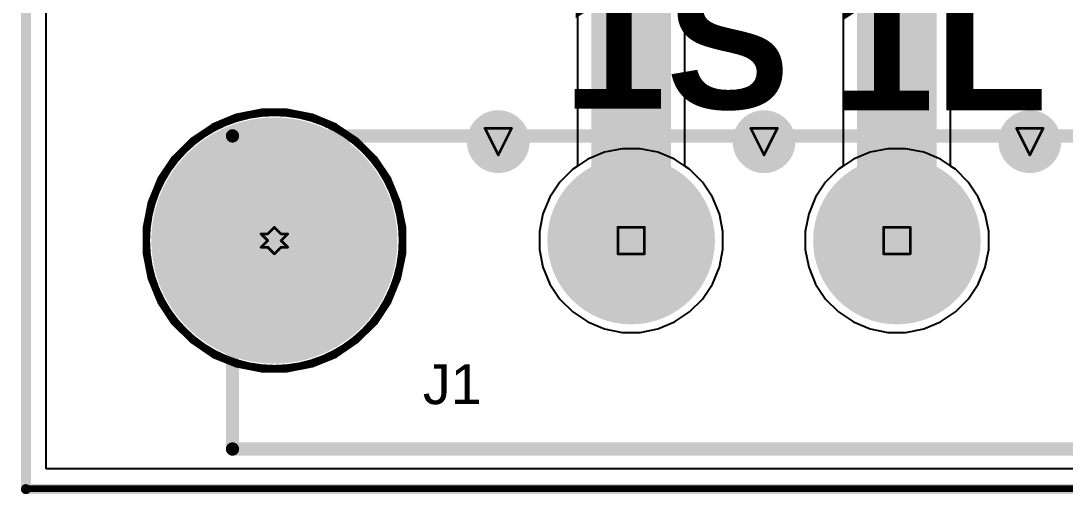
# Model space of a CAD drawing. Header units: inches. Extents: x -0.03 to 9.71, y 0.01 to 4.44.
# Drawn here: x 0.006 to 0.792, y 0.006 to 0.362 of the extents above; entities that cross this region are included whole.
import ezdxf

# ---------------------------------------------------------------- set-up
doc = ezdxf.new("R2010")
doc.units = ezdxf.units.IN
doc.header["$MEASUREMENT"] = 0
for name, color, linetype in [('Board Outline', 216, 'Continuous'), ('Bottom Layer', 5, 'Continuous'), ('Bottom Solder', 6, 'Continuous'), ('Drill Drawing', 1, 'Continuous'), ('Layer 1', 16, 'Continuous'), ('Layer 2', 76, 'Continuous'), ('Multi-Layer', 9, 'Continuous'), ('Pad Holes', 156, 'Continuous'), ('Top Layer', 1, 'Continuous'), ('Top Overlay', 2, 'Continuous'), ('Top Solder', 216, 'Continuous'), ('Via Holes', 16, 'Continuous')]:
    doc.layers.add(name, color=color, linetype=linetype)
doc.styles.add('Arial', font='', dxfattribs={"height": 0.2})
doc.styles.add('Arial_Bold', font='', dxfattribs={"height": 0.2})
doc.styles.get('Arial').set_extended_font_data('Arial')
doc.styles.get('Arial_Bold').set_extended_font_data('Arial', bold=True)

# ---------------------------------------------------------------- blocks, each defined once
blk = doc.blocks.new('DB2ERM_5_08_18P_GN_104')
at = {"layer": 'Bottom Layer'}
h = blk.add_hatch(color=5, dxfattribs=at)
edge = h.paths.add_edge_path()
edge.add_arc((-1.7, 0), 0.059055, 0, 360)
h = blk.add_hatch(color=5, dxfattribs=at)
edge = h.paths.add_edge_path()
edge.add_arc((-1.5, 0), 0.059055, 0, 360)
at = {"layer": 'Bottom Solder'}
h = blk.add_hatch(color=6, dxfattribs=at)
edge = h.paths.add_edge_path()
edge.add_arc((-1.7, 0), 0.063055, 0, 360)
h = blk.add_hatch(color=6, dxfattribs=at)
edge = h.paths.add_edge_path()
edge.add_arc((-1.5, 0), 0.063055, 0, 360)
at = {"layer": 'Layer 1'}
h = blk.add_hatch(color=16, dxfattribs=at)
edge = h.paths.add_edge_path()
edge.add_arc((-1.7, 0), 0.059055, 0, 360)
h = blk.add_hatch(color=16, dxfattribs=at)
edge = h.paths.add_edge_path()
edge.add_arc((-1.5, 0), 0.059055, 0, 360)
at = {"layer": 'Layer 2'}
h = blk.add_hatch(color=76, dxfattribs=at)
edge = h.paths.add_edge_path()
edge.add_arc((-1.7, 0), 0.059055, 0, 360)
h = blk.add_hatch(color=76, dxfattribs=at)
edge = h.paths.add_edge_path()
edge.add_arc((-1.5, 0), 0.059055, 0, 360)
at = {"layer": 'Multi-Layer'}
h = blk.add_hatch(color=9, dxfattribs=at)
edge = h.paths.add_edge_path()
edge.add_arc((-1.7, 0), 0.059055, 0, 360)
h = blk.add_hatch(color=9, dxfattribs=at)
edge = h.paths.add_edge_path()
edge.add_arc((-1.5, 0), 0.059055, 0, 360)
at = {"layer": 'Pad Holes'}
h = blk.add_hatch(color=7, dxfattribs=at)
edge = h.paths.add_edge_path()
edge.add_arc((-1.7, 0), 0.037402, 0, 360)
h = blk.add_hatch(color=7, dxfattribs=at)
edge = h.paths.add_edge_path()
edge.add_arc((-1.5, 0), 0.037402, 0, 360)
at = {"layer": 'Top Layer'}
h = blk.add_hatch(color=1, dxfattribs=at)
edge = h.paths.add_edge_path()
edge.add_arc((-1.7, 0), 0.059055, 0, 360)
h = blk.add_hatch(color=1, dxfattribs=at)
edge = h.paths.add_edge_path()
edge.add_arc((-1.5, 0), 0.059055, 0, 360)
at = {"layer": 'Top Solder'}
h = blk.add_hatch(color=216, dxfattribs=at)
edge = h.paths.add_edge_path()
edge.add_arc((-1.7, 0), 0.063055, 0, 360)
h = blk.add_hatch(color=216, dxfattribs=at)
edge = h.paths.add_edge_path()
edge.add_arc((-1.5, 0), 0.063055, 0, 360)
at = {"layer": 'Top Overlay'}
for points in [[(-2, 0.07874, 0.01, 0.01, 0), (2, 0.07874, 0.01, 0.01, 0)], [(-2, -0.156851, 0.01, 0.01, 0), (-2, 0.07874, 0.01, 0.01, 0)], [(-2, -0.156851, 0.01, 0.01, 0), (2, -0.156851, 0.01, 0.01, 0)]]:
    blk.add_lwpolyline(points, format="xyseb", dxfattribs=at)
for points in [[(-2.0025, 0.07874, 0.005, 0.005, 1), (-1.9975, 0.07874, 0.005, 0.005, 1)], [(-2.0025, 0.07874, 0.005, 0.005, 1), (-1.9975, 0.07874, 0.005, 0.005, 1)], [(-2.0025, -0.156851, 0.005, 0.005, 1), (-1.9975, -0.156851, 0.005, 0.005, 1)], [(-2.0025, -0.156851, 0.005, 0.005, 1), (-1.9975, -0.156851, 0.005, 0.005, 1)]]:
    blk.add_lwpolyline(points, format="xyseb", close=True, dxfattribs=at)

msp = doc.modelspace()

# ---------------------------------------------------------------- hatches: boundary and pattern name
at = {"layer": 'Bottom Layer'}
h = msp.add_hatch(color=5, dxfattribs=at)
edge = h.paths.add_edge_path()
edge.add_arc((0.36535, 0.27126), 0.02362, 0, 360)
h = msp.add_hatch(color=5, dxfattribs=at)
edge = h.paths.add_edge_path()
edge.add_arc((0.56535, 0.27126), 0.02362, 0, 360)
h = msp.add_hatch(color=5, dxfattribs=at)
edge = h.paths.add_edge_path()
edge.add_arc((0.76535, 0.27126), 0.02362, 0, 360)
h = msp.add_hatch(color=5, dxfattribs=at)
edge = h.paths.add_edge_path()
edge.add_arc((0.19685, 0.19685), 0.08858, 0, 360)
at = {"layer": 'Bottom Solder'}
h = msp.add_hatch(color=6, dxfattribs=at)
edge = h.paths.add_edge_path()
edge.add_arc((0.19685, 0.19685), 0.09258, 0, 360)
at = {"layer": 'Layer 1'}
h = msp.add_hatch(color=16, dxfattribs=at)
edge = h.paths.add_edge_path()
edge.add_arc((0.36535, 0.27126), 0.02362, 0, 360)
h = msp.add_hatch(color=16, dxfattribs=at)
edge = h.paths.add_edge_path()
edge.add_arc((0.56535, 0.27126), 0.02362, 0, 360)
h = msp.add_hatch(color=16, dxfattribs=at)
edge = h.paths.add_edge_path()
edge.add_arc((0.76535, 0.27126), 0.02362, 0, 360)
h = msp.add_hatch(color=16, dxfattribs=at)
edge = h.paths.add_edge_path()
edge.add_arc((0.19685, 0.19685), 0.08858, 0, 360)
at = {"layer": 'Layer 2'}
h = msp.add_hatch(color=76, dxfattribs=at)
edge = h.paths.add_edge_path()
edge.add_arc((0.36535, 0.27126), 0.02362, 0, 360)
h = msp.add_hatch(color=76, dxfattribs=at)
edge = h.paths.add_edge_path()
edge.add_arc((0.56535, 0.27126), 0.02362, 0, 360)
h = msp.add_hatch(color=76, dxfattribs=at)
edge = h.paths.add_edge_path()
edge.add_arc((0.76535, 0.27126), 0.02362, 0, 360)
h = msp.add_hatch(color=76, dxfattribs=at)
edge = h.paths.add_edge_path()
edge.add_arc((0.19685, 0.19685), 0.08858, 0, 360)
at = {"layer": 'Multi-Layer'}
h = msp.add_hatch(color=9, dxfattribs=at)
edge = h.paths.add_edge_path()
edge.add_arc((0.19685, 0.19685), 0.08858, 0, 360)
at = {"layer": 'Pad Holes'}
h = msp.add_hatch(color=7, dxfattribs=at)
edge = h.paths.add_edge_path()
edge.add_arc((0.19685, 0.19685), 0.0689, 0, 360)
at = {"layer": 'Top Layer'}
h = msp.add_hatch(color=1, dxfattribs=at)
edge = h.paths.add_edge_path()
edge.add_arc((0.36535, 0.27126), 0.02362, 0, 360)
h = msp.add_hatch(color=1, dxfattribs=at)
edge = h.paths.add_edge_path()
edge.add_arc((0.56535, 0.27126), 0.02362, 0, 360)
h = msp.add_hatch(color=1, dxfattribs=at)
edge = h.paths.add_edge_path()
edge.add_arc((0.76535, 0.27126), 0.02362, 0, 360)
h = msp.add_hatch(color=1, dxfattribs=at)
edge = h.paths.add_edge_path()
edge.add_arc((0.19685, 0.19685), 0.08858, 0, 360)
at = {"layer": 'Top Solder'}
h = msp.add_hatch(color=216, dxfattribs=at)
edge = h.paths.add_edge_path()
edge.add_arc((0.19685, 0.19685), 0.09258, 0, 360)
at = {"layer": 'Via Holes'}
h = msp.add_hatch(color=7, dxfattribs=at)
edge = h.paths.add_edge_path()
edge.add_arc((0.36535, 0.27126), 0.01378, 0, 360)
h = msp.add_hatch(color=7, dxfattribs=at)
edge = h.paths.add_edge_path()
edge.add_arc((0.56535, 0.27126), 0.01378, 0, 360)
h = msp.add_hatch(color=7, dxfattribs=at)
edge = h.paths.add_edge_path()
edge.add_arc((0.76535, 0.27126), 0.01378, 0, 360)

# ---------------------------------------------------------------- linework, layer by layer
at = {"layer": 'Board Outline'}
for points in [[(0.00984, 0.00984, 0.0075, 0.0075, 0), (0.00984, 2.54921, 0.0075, 0.0075, 0)], [(0.00984, 0.00984, 0.0075, 0.0075, 0), (4.32087, 0.00984, 0.0075, 0.0075, 0)], [(0.0102, 0.0102, 0.005, 0.005, 0), (4.32051, 0.0102, 0.005, 0.005, 0)]]:
    msp.add_lwpolyline(points, format="xyseb", dxfattribs=at)
for points in [[(0.00797, 0.00984, 0.00375, 0.00375, 1), (0.01172, 0.00984, 0.00375, 0.00375, 1)], [(0.00797, 0.00984, 0.00375, 0.00375, 1), (0.01172, 0.00984, 0.00375, 0.00375, 1)], [(0.00895, 0.0102, 0.0025, 0.0025, 1), (0.01145, 0.0102, 0.0025, 0.0025, 1)]]:
    msp.add_lwpolyline(points, format="xyseb", close=True, dxfattribs=at)
at = {"layer": 'Bottom Layer'}
for p, q in [((0.02514, 0.02514), (0.02514, 0.97638)), ((0.42501, 0.59055), (0.42501, 0.25294)), ((0.5057, 0.25294), (0.5057, 0.59055)), ((0.62501, 0.59055), (0.62501, 0.25294)), ((0.7057, 0.25294), (0.7057, 0.59055)), ((0.16809, 0.29165), (0.15015, 0.28421)), ((0.18714, 0.29543), (0.16809, 0.29165)), ((0.20656, 0.29543), (0.18714, 0.29543)), ((0.22561, 0.29165), (0.20656, 0.29543)), ((0.24355, 0.28421), (0.22561, 0.29165)), ((0.15015, 0.28421), (0.13401, 0.27343)), ((0.25969, 0.27343), (0.24355, 0.28421)), ((0.13401, 0.27343), (0.12028, 0.25969)), ((0.27342, 0.25969), (0.25969, 0.27343)), ((0.12028, 0.25969), (0.10949, 0.24355)), ((0.28421, 0.24355), (0.27342, 0.25969)), ((0.42501, 0.25294), (0.42133, 0.25049)), ((0.50937, 0.25049), (0.5057, 0.25294)), ((0.62501, 0.25294), (0.62133, 0.25049)), ((0.70937, 0.25049), (0.7057, 0.25294)), ((0.42133, 0.25049), (0.41172, 0.24087)), ((0.51899, 0.24087), (0.50937, 0.25049)), ((0.62133, 0.25049), (0.61172, 0.24087)), ((0.71899, 0.24087), (0.70937, 0.25049)), ((0.10949, 0.24355), (0.10206, 0.22561)), ((0.29164, 0.22561), (0.28421, 0.24355)), ((0.41172, 0.24087), (0.40416, 0.22956)), ((0.52655, 0.22956), (0.51899, 0.24087)), ((0.61172, 0.24087), (0.60416, 0.22956)), ((0.72655, 0.22956), (0.71899, 0.24087)), ((0.40416, 0.22956), (0.39895, 0.21699)), ((0.53176, 0.21699), (0.52655, 0.22956)), ((0.60416, 0.22956), (0.59895, 0.21699)), ((0.73176, 0.21699), (0.72655, 0.22956)), ((0.10206, 0.22561), (0.09827, 0.20656)), ((0.29543, 0.20656), (0.29164, 0.22561)), ((0.39895, 0.21699), (0.3963, 0.20365)), ((0.53441, 0.20365), (0.53176, 0.21699)), ((0.59895, 0.21699), (0.5963, 0.20365)), ((0.73441, 0.20365), (0.73176, 0.21699)), ((0.09827, 0.20656), (0.09827, 0.18714)), ((0.29543, 0.18714), (0.29543, 0.20656)), ((0.3963, 0.20365), (0.3963, 0.19005)), ((0.53441, 0.19005), (0.53441, 0.20365)), ((0.5963, 0.20365), (0.5963, 0.19005)), ((0.73441, 0.19005), (0.73441, 0.20365)), ((0.3963, 0.19005), (0.39895, 0.17671)), ((0.53176, 0.17671), (0.53441, 0.19005)), ((0.5963, 0.19005), (0.59895, 0.17671)), ((0.73176, 0.17671), (0.73441, 0.19005)), ((0.09827, 0.18714), (0.10206, 0.1681)), ((0.29164, 0.1681), (0.29543, 0.18714)), ((0.39895, 0.17671), (0.40416, 0.16414)), ((0.52655, 0.16414), (0.53176, 0.17671)), ((0.59895, 0.17671), (0.60416, 0.16414)), ((0.72655, 0.16414), (0.73176, 0.17671)), ((0.10206, 0.1681), (0.10949, 0.15015)), ((0.28421, 0.15015), (0.29164, 0.1681)), ((0.40416, 0.16414), (0.41172, 0.15283)), ((0.51899, 0.15283), (0.52655, 0.16414)), ((0.60416, 0.16414), (0.61172, 0.15283)), ((0.71899, 0.15283), (0.72655, 0.16414)), ((0.10949, 0.15015), (0.12028, 0.13401)), ((0.27342, 0.13401), (0.28421, 0.15015)), ((0.41172, 0.15283), (0.42133, 0.14321)), ((0.50937, 0.14321), (0.51899, 0.15283)), ((0.61172, 0.15283), (0.62133, 0.14321)), ((0.70937, 0.14321), (0.71899, 0.15283)), ((0.42133, 0.14321), (0.43264, 0.13566)), ((0.49806, 0.13566), (0.50937, 0.14321)), ((0.62133, 0.14321), (0.63264, 0.13566)), ((0.69806, 0.13566), (0.70937, 0.14321)), ((0.12028, 0.13401), (0.13401, 0.12028)), ((0.25969, 0.12028), (0.27342, 0.13401)), ((0.43264, 0.13566), (0.44521, 0.13045)), ((0.4855, 0.13045), (0.49806, 0.13566)), ((0.63264, 0.13566), (0.64521, 0.13045)), ((0.6855, 0.13045), (0.69806, 0.13566)), ((0.44521, 0.13045), (0.45855, 0.1278)), ((0.45855, 0.1278), (0.47216, 0.1278)), ((0.47216, 0.1278), (0.4855, 0.13045)), ((0.64521, 0.13045), (0.65855, 0.1278)), ((0.65855, 0.1278), (0.67216, 0.1278)), ((0.67216, 0.1278), (0.6855, 0.13045)), ((0.13401, 0.12028), (0.15015, 0.10949)), ((0.24355, 0.10949), (0.25969, 0.12028)), ((0.15015, 0.10949), (0.16809, 0.10206)), ((0.22561, 0.10206), (0.24355, 0.10949)), ((0.16809, 0.10206), (0.18714, 0.09827)), ((0.18714, 0.09827), (0.20656, 0.09827)), ((0.20656, 0.09827), (0.22561, 0.10206)), ((4.30557, 0.02514), (0.02514, 0.02514))]:
    msp.add_line(p, q, dxfattribs=at)
for points in [[(0.46535, 0.19685, 0.06, 0.06, 0), (0.46535, 0.59055, 0.06, 0.06, 0)], [(0.66535, 0.19685, 0.06, 0.06, 0), (0.66535, 0.59055, 0.06, 0.06, 0)]]:
    msp.add_lwpolyline(points, format="xyseb", dxfattribs=at)
for points in [[(0.45035, 0.19685, 0.03, 0.03, 1), (0.48035, 0.19685, 0.03, 0.03, 1)], [(0.65035, 0.19685, 0.03, 0.03, 1), (0.68035, 0.19685, 0.03, 0.03, 1)]]:
    msp.add_lwpolyline(points, format="xyseb", close=True, dxfattribs=at)
at = {"layer": 'Bottom Solder'}
for points in [[(0.46535, 0.19685, 0.06, 0.06, 0), (0.46535, 0.59055, 0.06, 0.06, 0)], [(0.66535, 0.19685, 0.06, 0.06, 0), (0.66535, 0.59055, 0.06, 0.06, 0)]]:
    msp.add_lwpolyline(points, format="xyseb", dxfattribs=at)
for points in [[(0.45035, 0.19685, 0.03, 0.03, 1), (0.48035, 0.19685, 0.03, 0.03, 1)], [(0.65035, 0.19685, 0.03, 0.03, 1), (0.68035, 0.19685, 0.03, 0.03, 1)]]:
    msp.add_lwpolyline(points, format="xyseb", close=True, dxfattribs=at)
at = {"layer": 'Drill Drawing'}
for points in [[(0.35535, 0.28126, 0.002, 0.002, 0), (0.37535, 0.28126, 0.002, 0.002, 0)], [(0.35535, 0.28126, 0.002, 0.002, 0), (0.36535, 0.26126, 0.002, 0.002, 0)], [(0.36535, 0.26126, 0.002, 0.002, 0), (0.37535, 0.28126, 0.002, 0.002, 0)], [(0.55535, 0.28126, 0.002, 0.002, 0), (0.57535, 0.28126, 0.002, 0.002, 0)], [(0.55535, 0.28126, 0.002, 0.002, 0), (0.56535, 0.26126, 0.002, 0.002, 0)], [(0.56535, 0.26126, 0.002, 0.002, 0), (0.57535, 0.28126, 0.002, 0.002, 0)], [(0.75535, 0.28126, 0.002, 0.002, 0), (0.77535, 0.28126, 0.002, 0.002, 0)], [(0.75535, 0.28126, 0.002, 0.002, 0), (0.76535, 0.26126, 0.002, 0.002, 0)], [(0.76535, 0.26126, 0.002, 0.002, 0), (0.77535, 0.28126, 0.002, 0.002, 0)], [(0.19185, 0.20185, 0.002, 0.002, 0), (0.19685, 0.20685, 0.002, 0.002, 0)], [(0.19685, 0.20685, 0.002, 0.002, 0), (0.20185, 0.20185, 0.002, 0.002, 0)], [(0.45535, 0.20685, 0.002, 0.002, 0), (0.47535, 0.20685, 0.002, 0.002, 0)], [(0.45535, 0.18685, 0.002, 0.002, 0), (0.45535, 0.20685, 0.002, 0.002, 0)], [(0.47535, 0.18685, 0.002, 0.002, 0), (0.47535, 0.20685, 0.002, 0.002, 0)], [(0.65535, 0.20685, 0.002, 0.002, 0), (0.67535, 0.20685, 0.002, 0.002, 0)], [(0.65535, 0.18685, 0.002, 0.002, 0), (0.65535, 0.20685, 0.002, 0.002, 0)], [(0.67535, 0.18685, 0.002, 0.002, 0), (0.67535, 0.20685, 0.002, 0.002, 0)], [(0.18685, 0.20185, 0.002, 0.002, 0), (0.19185, 0.19685, 0.002, 0.002, 0)], [(0.18685, 0.20185, 0.002, 0.002, 0), (0.19185, 0.20185, 0.002, 0.002, 0)], [(0.18685, 0.19185, 0.002, 0.002, 0), (0.19185, 0.19685, 0.002, 0.002, 0)], [(0.20185, 0.20185, 0.002, 0.002, 0), (0.20685, 0.20185, 0.002, 0.002, 0)], [(0.20185, 0.19685, 0.002, 0.002, 0), (0.20685, 0.20185, 0.002, 0.002, 0)], [(0.20185, 0.19685, 0.002, 0.002, 0), (0.20685, 0.19185, 0.002, 0.002, 0)], [(0.18685, 0.19185, 0.002, 0.002, 0), (0.19185, 0.19185, 0.002, 0.002, 0)], [(0.19185, 0.19185, 0.002, 0.002, 0), (0.19685, 0.18685, 0.002, 0.002, 0)], [(0.19685, 0.18685, 0.002, 0.002, 0), (0.20185, 0.19185, 0.002, 0.002, 0)], [(0.20185, 0.19185, 0.002, 0.002, 0), (0.20685, 0.19185, 0.002, 0.002, 0)], [(0.45535, 0.18685, 0.002, 0.002, 0), (0.47535, 0.18685, 0.002, 0.002, 0)], [(0.65535, 0.18685, 0.002, 0.002, 0), (0.67535, 0.18685, 0.002, 0.002, 0)]]:
    msp.add_lwpolyline(points, format="xyseb", dxfattribs=at)
for points in [[(0.35485, 0.28126, 0.001, 0.001, 1), (0.35585, 0.28126, 0.001, 0.001, 1)], [(0.35485, 0.28126, 0.001, 0.001, 1), (0.35585, 0.28126, 0.001, 0.001, 1)], [(0.37485, 0.28126, 0.001, 0.001, 1), (0.37585, 0.28126, 0.001, 0.001, 1)], [(0.37485, 0.28126, 0.001, 0.001, 1), (0.37585, 0.28126, 0.001, 0.001, 1)], [(0.55485, 0.28126, 0.001, 0.001, 1), (0.55585, 0.28126, 0.001, 0.001, 1)], [(0.55485, 0.28126, 0.001, 0.001, 1), (0.55585, 0.28126, 0.001, 0.001, 1)], [(0.57485, 0.28126, 0.001, 0.001, 1), (0.57585, 0.28126, 0.001, 0.001, 1)], [(0.57485, 0.28126, 0.001, 0.001, 1), (0.57585, 0.28126, 0.001, 0.001, 1)], [(0.75485, 0.28126, 0.001, 0.001, 1), (0.75585, 0.28126, 0.001, 0.001, 1)], [(0.75485, 0.28126, 0.001, 0.001, 1), (0.75585, 0.28126, 0.001, 0.001, 1)], [(0.77485, 0.28126, 0.001, 0.001, 1), (0.77585, 0.28126, 0.001, 0.001, 1)], [(0.77485, 0.28126, 0.001, 0.001, 1), (0.77585, 0.28126, 0.001, 0.001, 1)], [(0.36485, 0.26126, 0.001, 0.001, 1), (0.36585, 0.26126, 0.001, 0.001, 1)], [(0.36485, 0.26126, 0.001, 0.001, 1), (0.36585, 0.26126, 0.001, 0.001, 1)], [(0.56485, 0.26126, 0.001, 0.001, 1), (0.56585, 0.26126, 0.001, 0.001, 1)], [(0.56485, 0.26126, 0.001, 0.001, 1), (0.56585, 0.26126, 0.001, 0.001, 1)], [(0.76485, 0.26126, 0.001, 0.001, 1), (0.76585, 0.26126, 0.001, 0.001, 1)], [(0.76485, 0.26126, 0.001, 0.001, 1), (0.76585, 0.26126, 0.001, 0.001, 1)], [(0.19635, 0.20685, 0.001, 0.001, 1), (0.19735, 0.20685, 0.001, 0.001, 1)], [(0.19635, 0.20685, 0.001, 0.001, 1), (0.19735, 0.20685, 0.001, 0.001, 1)], [(0.45485, 0.20685, 0.001, 0.001, 1), (0.45585, 0.20685, 0.001, 0.001, 1)], [(0.45485, 0.20685, 0.001, 0.001, 1), (0.45585, 0.20685, 0.001, 0.001, 1)], [(0.47485, 0.20685, 0.001, 0.001, 1), (0.47585, 0.20685, 0.001, 0.001, 1)], [(0.47485, 0.20685, 0.001, 0.001, 1), (0.47585, 0.20685, 0.001, 0.001, 1)], [(0.65485, 0.20685, 0.001, 0.001, 1), (0.65585, 0.20685, 0.001, 0.001, 1)], [(0.65485, 0.20685, 0.001, 0.001, 1), (0.65585, 0.20685, 0.001, 0.001, 1)], [(0.67485, 0.20685, 0.001, 0.001, 1), (0.67585, 0.20685, 0.001, 0.001, 1)], [(0.67485, 0.20685, 0.001, 0.001, 1), (0.67585, 0.20685, 0.001, 0.001, 1)], [(0.18635, 0.20185, 0.001, 0.001, 1), (0.18735, 0.20185, 0.001, 0.001, 1)], [(0.18635, 0.20185, 0.001, 0.001, 1), (0.18735, 0.20185, 0.001, 0.001, 1)], [(0.19135, 0.20185, 0.001, 0.001, 1), (0.19235, 0.20185, 0.001, 0.001, 1)], [(0.19135, 0.20185, 0.001, 0.001, 1), (0.19235, 0.20185, 0.001, 0.001, 1)], [(0.19135, 0.19685, 0.001, 0.001, 1), (0.19235, 0.19685, 0.001, 0.001, 1)], [(0.19135, 0.19685, 0.001, 0.001, 1), (0.19235, 0.19685, 0.001, 0.001, 1)], [(0.20135, 0.20185, 0.001, 0.001, 1), (0.20235, 0.20185, 0.001, 0.001, 1)], [(0.20135, 0.20185, 0.001, 0.001, 1), (0.20235, 0.20185, 0.001, 0.001, 1)], [(0.20135, 0.19685, 0.001, 0.001, 1), (0.20235, 0.19685, 0.001, 0.001, 1)], [(0.20135, 0.19685, 0.001, 0.001, 1), (0.20235, 0.19685, 0.001, 0.001, 1)], [(0.20635, 0.20185, 0.001, 0.001, 1), (0.20735, 0.20185, 0.001, 0.001, 1)], [(0.20635, 0.20185, 0.001, 0.001, 1), (0.20735, 0.20185, 0.001, 0.001, 1)], [(0.18635, 0.19185, 0.001, 0.001, 1), (0.18735, 0.19185, 0.001, 0.001, 1)], [(0.18635, 0.19185, 0.001, 0.001, 1), (0.18735, 0.19185, 0.001, 0.001, 1)], [(0.19135, 0.19185, 0.001, 0.001, 1), (0.19235, 0.19185, 0.001, 0.001, 1)], [(0.19135, 0.19185, 0.001, 0.001, 1), (0.19235, 0.19185, 0.001, 0.001, 1)], [(0.20135, 0.19185, 0.001, 0.001, 1), (0.20235, 0.19185, 0.001, 0.001, 1)], [(0.20135, 0.19185, 0.001, 0.001, 1), (0.20235, 0.19185, 0.001, 0.001, 1)], [(0.20635, 0.19185, 0.001, 0.001, 1), (0.20735, 0.19185, 0.001, 0.001, 1)], [(0.20635, 0.19185, 0.001, 0.001, 1), (0.20735, 0.19185, 0.001, 0.001, 1)], [(0.19635, 0.18685, 0.001, 0.001, 1), (0.19735, 0.18685, 0.001, 0.001, 1)], [(0.19635, 0.18685, 0.001, 0.001, 1), (0.19735, 0.18685, 0.001, 0.001, 1)], [(0.45485, 0.18685, 0.001, 0.001, 1), (0.45585, 0.18685, 0.001, 0.001, 1)], [(0.45485, 0.18685, 0.001, 0.001, 1), (0.45585, 0.18685, 0.001, 0.001, 1)], [(0.47485, 0.18685, 0.001, 0.001, 1), (0.47585, 0.18685, 0.001, 0.001, 1)], [(0.47485, 0.18685, 0.001, 0.001, 1), (0.47585, 0.18685, 0.001, 0.001, 1)], [(0.65485, 0.18685, 0.001, 0.001, 1), (0.65585, 0.18685, 0.001, 0.001, 1)], [(0.65485, 0.18685, 0.001, 0.001, 1), (0.65585, 0.18685, 0.001, 0.001, 1)], [(0.67485, 0.18685, 0.001, 0.001, 1), (0.67585, 0.18685, 0.001, 0.001, 1)], [(0.67485, 0.18685, 0.001, 0.001, 1), (0.67585, 0.18685, 0.001, 0.001, 1)]]:
    msp.add_lwpolyline(points, format="xyseb", close=True, dxfattribs=at)
at = {"layer": 'Layer 1'}
for p, q in [((0.02514, 0.02514), (0.02514, 0.97638)), ((0.16809, 0.29165), (0.15015, 0.28421)), ((0.18714, 0.29543), (0.16809, 0.29165)), ((0.20656, 0.29543), (0.18714, 0.29543)), ((0.22561, 0.29165), (0.20656, 0.29543)), ((0.24355, 0.28421), (0.22561, 0.29165)), ((0.15015, 0.28421), (0.13401, 0.27343)), ((0.25969, 0.27343), (0.24355, 0.28421)), ((0.13401, 0.27343), (0.12028, 0.25969)), ((0.27342, 0.25969), (0.25969, 0.27343)), ((0.12028, 0.25969), (0.10949, 0.24355)), ((0.28421, 0.24355), (0.27342, 0.25969)), ((0.44521, 0.26325), (0.43264, 0.25805)), ((0.45855, 0.26591), (0.44521, 0.26325)), ((0.47216, 0.26591), (0.45855, 0.26591)), ((0.4855, 0.26325), (0.47216, 0.26591)), ((0.49806, 0.25805), (0.4855, 0.26325)), ((0.64521, 0.26325), (0.63264, 0.25805)), ((0.65855, 0.26591), (0.64521, 0.26325)), ((0.67216, 0.26591), (0.65855, 0.26591)), ((0.6855, 0.26325), (0.67216, 0.26591)), ((0.69806, 0.25805), (0.6855, 0.26325)), ((0.43264, 0.25805), (0.42133, 0.25049)), ((0.50937, 0.25049), (0.49806, 0.25805)), ((0.63264, 0.25805), (0.62133, 0.25049)), ((0.70937, 0.25049), (0.69806, 0.25805)), ((0.42133, 0.25049), (0.41172, 0.24087)), ((0.51899, 0.24087), (0.50937, 0.25049)), ((0.62133, 0.25049), (0.61172, 0.24087)), ((0.71899, 0.24087), (0.70937, 0.25049)), ((0.10949, 0.24355), (0.10206, 0.22561)), ((0.29164, 0.22561), (0.28421, 0.24355)), ((0.41172, 0.24087), (0.40416, 0.22956)), ((0.52655, 0.22956), (0.51899, 0.24087)), ((0.61172, 0.24087), (0.60416, 0.22956)), ((0.72655, 0.22956), (0.71899, 0.24087)), ((0.40416, 0.22956), (0.39895, 0.21699)), ((0.53176, 0.21699), (0.52655, 0.22956)), ((0.60416, 0.22956), (0.59895, 0.21699)), ((0.73176, 0.21699), (0.72655, 0.22956)), ((0.10206, 0.22561), (0.09827, 0.20656)), ((0.29543, 0.20656), (0.29164, 0.22561)), ((0.39895, 0.21699), (0.3963, 0.20365)), ((0.53441, 0.20365), (0.53176, 0.21699)), ((0.59895, 0.21699), (0.5963, 0.20365)), ((0.73441, 0.20365), (0.73176, 0.21699)), ((0.09827, 0.20656), (0.09827, 0.18714)), ((0.29543, 0.18714), (0.29543, 0.20656)), ((0.3963, 0.20365), (0.3963, 0.19005)), ((0.53441, 0.19005), (0.53441, 0.20365)), ((0.5963, 0.20365), (0.5963, 0.19005)), ((0.73441, 0.19005), (0.73441, 0.20365)), ((0.3963, 0.19005), (0.39895, 0.17671)), ((0.53176, 0.17671), (0.53441, 0.19005)), ((0.5963, 0.19005), (0.59895, 0.17671)), ((0.73176, 0.17671), (0.73441, 0.19005)), ((0.09827, 0.18714), (0.10206, 0.1681)), ((0.29164, 0.1681), (0.29543, 0.18714)), ((0.39895, 0.17671), (0.40416, 0.16414)), ((0.52655, 0.16414), (0.53176, 0.17671)), ((0.59895, 0.17671), (0.60416, 0.16414)), ((0.72655, 0.16414), (0.73176, 0.17671)), ((0.10206, 0.1681), (0.10949, 0.15015)), ((0.28421, 0.15015), (0.29164, 0.1681)), ((0.40416, 0.16414), (0.41172, 0.15283)), ((0.51899, 0.15283), (0.52655, 0.16414)), ((0.60416, 0.16414), (0.61172, 0.15283)), ((0.71899, 0.15283), (0.72655, 0.16414)), ((0.10949, 0.15015), (0.12028, 0.13401)), ((0.27342, 0.13401), (0.28421, 0.15015)), ((0.41172, 0.15283), (0.42133, 0.14321)), ((0.50937, 0.14321), (0.51899, 0.15283)), ((0.61172, 0.15283), (0.62133, 0.14321)), ((0.70937, 0.14321), (0.71899, 0.15283)), ((0.42133, 0.14321), (0.43264, 0.13566)), ((0.49806, 0.13566), (0.50937, 0.14321)), ((0.62133, 0.14321), (0.63264, 0.13566)), ((0.69806, 0.13566), (0.70937, 0.14321)), ((0.12028, 0.13401), (0.13401, 0.12028)), ((0.25969, 0.12028), (0.27342, 0.13401)), ((0.43264, 0.13566), (0.44521, 0.13045)), ((0.4855, 0.13045), (0.49806, 0.13566)), ((0.63264, 0.13566), (0.64521, 0.13045)), ((0.6855, 0.13045), (0.69806, 0.13566)), ((0.44521, 0.13045), (0.45855, 0.1278)), ((0.45855, 0.1278), (0.47216, 0.1278)), ((0.47216, 0.1278), (0.4855, 0.13045)), ((0.64521, 0.13045), (0.65855, 0.1278)), ((0.65855, 0.1278), (0.67216, 0.1278)), ((0.67216, 0.1278), (0.6855, 0.13045)), ((0.13401, 0.12028), (0.15015, 0.10949)), ((0.24355, 0.10949), (0.25969, 0.12028)), ((0.15015, 0.10949), (0.16809, 0.10206)), ((0.22561, 0.10206), (0.24355, 0.10949)), ((0.16809, 0.10206), (0.18714, 0.09827)), ((0.18714, 0.09827), (0.20656, 0.09827)), ((0.20656, 0.09827), (0.22561, 0.10206)), ((4.30557, 0.02514), (0.02514, 0.02514))]:
    msp.add_line(p, q, dxfattribs=at)
at = {"layer": 'Layer 2'}
for p, q in [((0.02514, 0.02514), (0.02514, 0.97638)), ((0.16809, 0.29165), (0.15015, 0.28421)), ((0.18714, 0.29543), (0.16809, 0.29165)), ((0.20656, 0.29543), (0.18714, 0.29543)), ((0.22561, 0.29165), (0.20656, 0.29543)), ((0.24355, 0.28421), (0.22561, 0.29165)), ((0.15015, 0.28421), (0.13401, 0.27343)), ((0.25969, 0.27343), (0.24355, 0.28421)), ((0.13401, 0.27343), (0.12028, 0.25969)), ((0.27342, 0.25969), (0.25969, 0.27343)), ((0.12028, 0.25969), (0.10949, 0.24355)), ((0.28421, 0.24355), (0.27342, 0.25969)), ((0.44521, 0.26325), (0.43264, 0.25805)), ((0.45855, 0.26591), (0.44521, 0.26325)), ((0.47216, 0.26591), (0.45855, 0.26591)), ((0.4855, 0.26325), (0.47216, 0.26591)), ((0.49806, 0.25805), (0.4855, 0.26325)), ((0.64521, 0.26325), (0.63264, 0.25805)), ((0.65855, 0.26591), (0.64521, 0.26325)), ((0.67216, 0.26591), (0.65855, 0.26591)), ((0.6855, 0.26325), (0.67216, 0.26591)), ((0.69806, 0.25805), (0.6855, 0.26325)), ((0.43264, 0.25805), (0.42133, 0.25049)), ((0.50937, 0.25049), (0.49806, 0.25805)), ((0.63264, 0.25805), (0.62133, 0.25049)), ((0.70937, 0.25049), (0.69806, 0.25805)), ((0.42133, 0.25049), (0.41172, 0.24087)), ((0.51899, 0.24087), (0.50937, 0.25049)), ((0.62133, 0.25049), (0.61172, 0.24087)), ((0.71899, 0.24087), (0.70937, 0.25049)), ((0.10949, 0.24355), (0.10206, 0.22561)), ((0.29164, 0.22561), (0.28421, 0.24355)), ((0.41172, 0.24087), (0.40416, 0.22956)), ((0.52655, 0.22956), (0.51899, 0.24087)), ((0.61172, 0.24087), (0.60416, 0.22956)), ((0.72655, 0.22956), (0.71899, 0.24087)), ((0.40416, 0.22956), (0.39895, 0.21699)), ((0.53176, 0.21699), (0.52655, 0.22956)), ((0.60416, 0.22956), (0.59895, 0.21699)), ((0.73176, 0.21699), (0.72655, 0.22956)), ((0.10206, 0.22561), (0.09827, 0.20656)), ((0.29543, 0.20656), (0.29164, 0.22561)), ((0.39895, 0.21699), (0.3963, 0.20365)), ((0.53441, 0.20365), (0.53176, 0.21699)), ((0.59895, 0.21699), (0.5963, 0.20365)), ((0.73441, 0.20365), (0.73176, 0.21699)), ((0.09827, 0.20656), (0.09827, 0.18714)), ((0.29543, 0.18714), (0.29543, 0.20656)), ((0.3963, 0.20365), (0.3963, 0.19005)), ((0.53441, 0.19005), (0.53441, 0.20365)), ((0.5963, 0.20365), (0.5963, 0.19005)), ((0.73441, 0.19005), (0.73441, 0.20365)), ((0.3963, 0.19005), (0.39895, 0.17671)), ((0.53176, 0.17671), (0.53441, 0.19005)), ((0.5963, 0.19005), (0.59895, 0.17671)), ((0.73176, 0.17671), (0.73441, 0.19005)), ((0.09827, 0.18714), (0.10206, 0.1681)), ((0.29164, 0.1681), (0.29543, 0.18714)), ((0.39895, 0.17671), (0.40416, 0.16414)), ((0.52655, 0.16414), (0.53176, 0.17671)), ((0.59895, 0.17671), (0.60416, 0.16414)), ((0.72655, 0.16414), (0.73176, 0.17671)), ((0.10206, 0.1681), (0.10949, 0.15015)), ((0.28421, 0.15015), (0.29164, 0.1681)), ((0.40416, 0.16414), (0.41172, 0.15283)), ((0.51899, 0.15283), (0.52655, 0.16414)), ((0.60416, 0.16414), (0.61172, 0.15283)), ((0.71899, 0.15283), (0.72655, 0.16414)), ((0.10949, 0.15015), (0.12028, 0.13401)), ((0.27342, 0.13401), (0.28421, 0.15015)), ((0.41172, 0.15283), (0.42133, 0.14321)), ((0.50937, 0.14321), (0.51899, 0.15283)), ((0.61172, 0.15283), (0.62133, 0.14321)), ((0.70937, 0.14321), (0.71899, 0.15283)), ((0.42133, 0.14321), (0.43264, 0.13566)), ((0.49806, 0.13566), (0.50937, 0.14321)), ((0.62133, 0.14321), (0.63264, 0.13566)), ((0.69806, 0.13566), (0.70937, 0.14321)), ((0.12028, 0.13401), (0.13401, 0.12028)), ((0.25969, 0.12028), (0.27342, 0.13401)), ((0.43264, 0.13566), (0.44521, 0.13045)), ((0.4855, 0.13045), (0.49806, 0.13566)), ((0.63264, 0.13566), (0.64521, 0.13045)), ((0.6855, 0.13045), (0.69806, 0.13566)), ((0.44521, 0.13045), (0.45855, 0.1278)), ((0.45855, 0.1278), (0.47216, 0.1278)), ((0.47216, 0.1278), (0.4855, 0.13045)), ((0.64521, 0.13045), (0.65855, 0.1278)), ((0.65855, 0.1278), (0.67216, 0.1278)), ((0.67216, 0.1278), (0.6855, 0.13045)), ((0.13401, 0.12028), (0.15015, 0.10949)), ((0.24355, 0.10949), (0.25969, 0.12028)), ((0.15015, 0.10949), (0.16809, 0.10206)), ((0.22561, 0.10206), (0.24355, 0.10949)), ((0.16809, 0.10206), (0.18714, 0.09827)), ((0.18714, 0.09827), (0.20656, 0.09827)), ((0.20656, 0.09827), (0.22561, 0.10206)), ((4.30557, 0.02514), (0.02514, 0.02514))]:
    msp.add_line(p, q, dxfattribs=at)
at = {"layer": 'Top Layer'}
for p, q in [((0.02514, 0.02514), (0.02514, 0.97638)), ((0.16809, 0.29165), (0.15015, 0.28421)), ((0.18714, 0.29543), (0.16809, 0.29165)), ((0.20656, 0.29543), (0.18714, 0.29543)), ((0.22561, 0.29165), (0.20656, 0.29543)), ((0.24355, 0.28421), (0.22561, 0.29165)), ((0.15015, 0.28421), (0.13401, 0.27343)), ((0.25969, 0.27343), (0.24355, 0.28421)), ((0.13401, 0.27343), (0.12028, 0.25969)), ((0.27342, 0.25969), (0.25969, 0.27343)), ((0.12028, 0.25969), (0.10949, 0.24355)), ((0.28421, 0.24355), (0.27342, 0.25969)), ((0.44521, 0.26325), (0.43264, 0.25805)), ((0.45855, 0.26591), (0.44521, 0.26325)), ((0.47216, 0.26591), (0.45855, 0.26591)), ((0.4855, 0.26325), (0.47216, 0.26591)), ((0.49806, 0.25805), (0.4855, 0.26325)), ((0.64521, 0.26325), (0.63264, 0.25805)), ((0.65855, 0.26591), (0.64521, 0.26325)), ((0.67216, 0.26591), (0.65855, 0.26591)), ((0.6855, 0.26325), (0.67216, 0.26591)), ((0.69806, 0.25805), (0.6855, 0.26325)), ((0.43264, 0.25805), (0.42133, 0.25049)), ((0.50937, 0.25049), (0.49806, 0.25805)), ((0.63264, 0.25805), (0.62133, 0.25049)), ((0.70937, 0.25049), (0.69806, 0.25805)), ((0.42133, 0.25049), (0.41172, 0.24087)), ((0.51899, 0.24087), (0.50937, 0.25049)), ((0.62133, 0.25049), (0.61172, 0.24087)), ((0.71899, 0.24087), (0.70937, 0.25049)), ((0.10949, 0.24355), (0.10206, 0.22561)), ((0.29164, 0.22561), (0.28421, 0.24355)), ((0.41172, 0.24087), (0.40416, 0.22956)), ((0.52655, 0.22956), (0.51899, 0.24087)), ((0.61172, 0.24087), (0.60416, 0.22956)), ((0.72655, 0.22956), (0.71899, 0.24087)), ((0.40416, 0.22956), (0.39895, 0.21699)), ((0.53176, 0.21699), (0.52655, 0.22956)), ((0.60416, 0.22956), (0.59895, 0.21699)), ((0.73176, 0.21699), (0.72655, 0.22956)), ((0.10206, 0.22561), (0.09827, 0.20656)), ((0.29543, 0.20656), (0.29164, 0.22561)), ((0.39895, 0.21699), (0.3963, 0.20365)), ((0.53441, 0.20365), (0.53176, 0.21699)), ((0.59895, 0.21699), (0.5963, 0.20365)), ((0.73441, 0.20365), (0.73176, 0.21699)), ((0.09827, 0.20656), (0.09827, 0.18714)), ((0.29543, 0.18714), (0.29543, 0.20656)), ((0.3963, 0.20365), (0.3963, 0.19005)), ((0.53441, 0.19005), (0.53441, 0.20365)), ((0.5963, 0.20365), (0.5963, 0.19005)), ((0.73441, 0.19005), (0.73441, 0.20365)), ((0.3963, 0.19005), (0.39895, 0.17671)), ((0.53176, 0.17671), (0.53441, 0.19005)), ((0.5963, 0.19005), (0.59895, 0.17671)), ((0.73176, 0.17671), (0.73441, 0.19005)), ((0.09827, 0.18714), (0.10206, 0.1681)), ((0.29164, 0.1681), (0.29543, 0.18714)), ((0.39895, 0.17671), (0.40416, 0.16414)), ((0.52655, 0.16414), (0.53176, 0.17671)), ((0.59895, 0.17671), (0.60416, 0.16414)), ((0.72655, 0.16414), (0.73176, 0.17671)), ((0.10206, 0.1681), (0.10949, 0.15015)), ((0.28421, 0.15015), (0.29164, 0.1681)), ((0.40416, 0.16414), (0.41172, 0.15283)), ((0.51899, 0.15283), (0.52655, 0.16414)), ((0.60416, 0.16414), (0.61172, 0.15283)), ((0.71899, 0.15283), (0.72655, 0.16414)), ((0.10949, 0.15015), (0.12028, 0.13401)), ((0.27342, 0.13401), (0.28421, 0.15015)), ((0.41172, 0.15283), (0.42133, 0.14321)), ((0.50937, 0.14321), (0.51899, 0.15283)), ((0.61172, 0.15283), (0.62133, 0.14321)), ((0.70937, 0.14321), (0.71899, 0.15283)), ((0.42133, 0.14321), (0.43264, 0.13566)), ((0.49806, 0.13566), (0.50937, 0.14321)), ((0.62133, 0.14321), (0.63264, 0.13566)), ((0.69806, 0.13566), (0.70937, 0.14321)), ((0.12028, 0.13401), (0.13401, 0.12028)), ((0.25969, 0.12028), (0.27342, 0.13401)), ((0.43264, 0.13566), (0.44521, 0.13045)), ((0.4855, 0.13045), (0.49806, 0.13566)), ((0.63264, 0.13566), (0.64521, 0.13045)), ((0.6855, 0.13045), (0.69806, 0.13566)), ((0.44521, 0.13045), (0.45855, 0.1278)), ((0.45855, 0.1278), (0.47216, 0.1278)), ((0.47216, 0.1278), (0.4855, 0.13045)), ((0.64521, 0.13045), (0.65855, 0.1278)), ((0.65855, 0.1278), (0.67216, 0.1278)), ((0.67216, 0.1278), (0.6855, 0.13045)), ((0.13401, 0.12028), (0.15015, 0.10949)), ((0.24355, 0.10949), (0.25969, 0.12028)), ((0.15015, 0.10949), (0.16809, 0.10206)), ((0.22561, 0.10206), (0.24355, 0.10949)), ((0.16809, 0.10206), (0.18714, 0.09827)), ((0.18714, 0.09827), (0.20656, 0.09827)), ((0.20656, 0.09827), (0.22561, 0.10206)), ((4.30557, 0.02514), (0.02514, 0.02514))]:
    msp.add_line(p, q, dxfattribs=at)
at = {"layer": 'Top Overlay'}
for points in [[(0.2929, 0.19685, 0.005, 0.005, 1), (0.10081, 0.19685, 0.005, 0.005, 1)], [(0.09956, 0.19685, 0.0025, 0.0025, 1), (0.10206, 0.19685, 0.0025, 0.0025, 1)], [(0.29165, 0.19685, 0.0025, 0.0025, 1), (0.29415, 0.19685, 0.0025, 0.0025, 1)]]:
    msp.add_lwpolyline(points, format="xyseb", close=True, dxfattribs=at)

# ---------------------------------------------------------------- block references
msp.add_blockref('DB2ERM_5_08_18P_GN_104', (2.16535, 0.19685))

# ---------------------------------------------------------------- texts
for s, height, style, p in [('1S', 0.1, 'Arial_Bold', (0.41398, 0.29595)), ('1L', 0.1, 'Arial_Bold', (0.61559, 0.29475)), ('J1', 0.03, 'Arial', (0.30858, 0.07379))]:
    msp.add_text(s, height=height, dxfattribs=dict(at, style=style)).set_placement(p)

doc.saveas('drawing.dxf')
